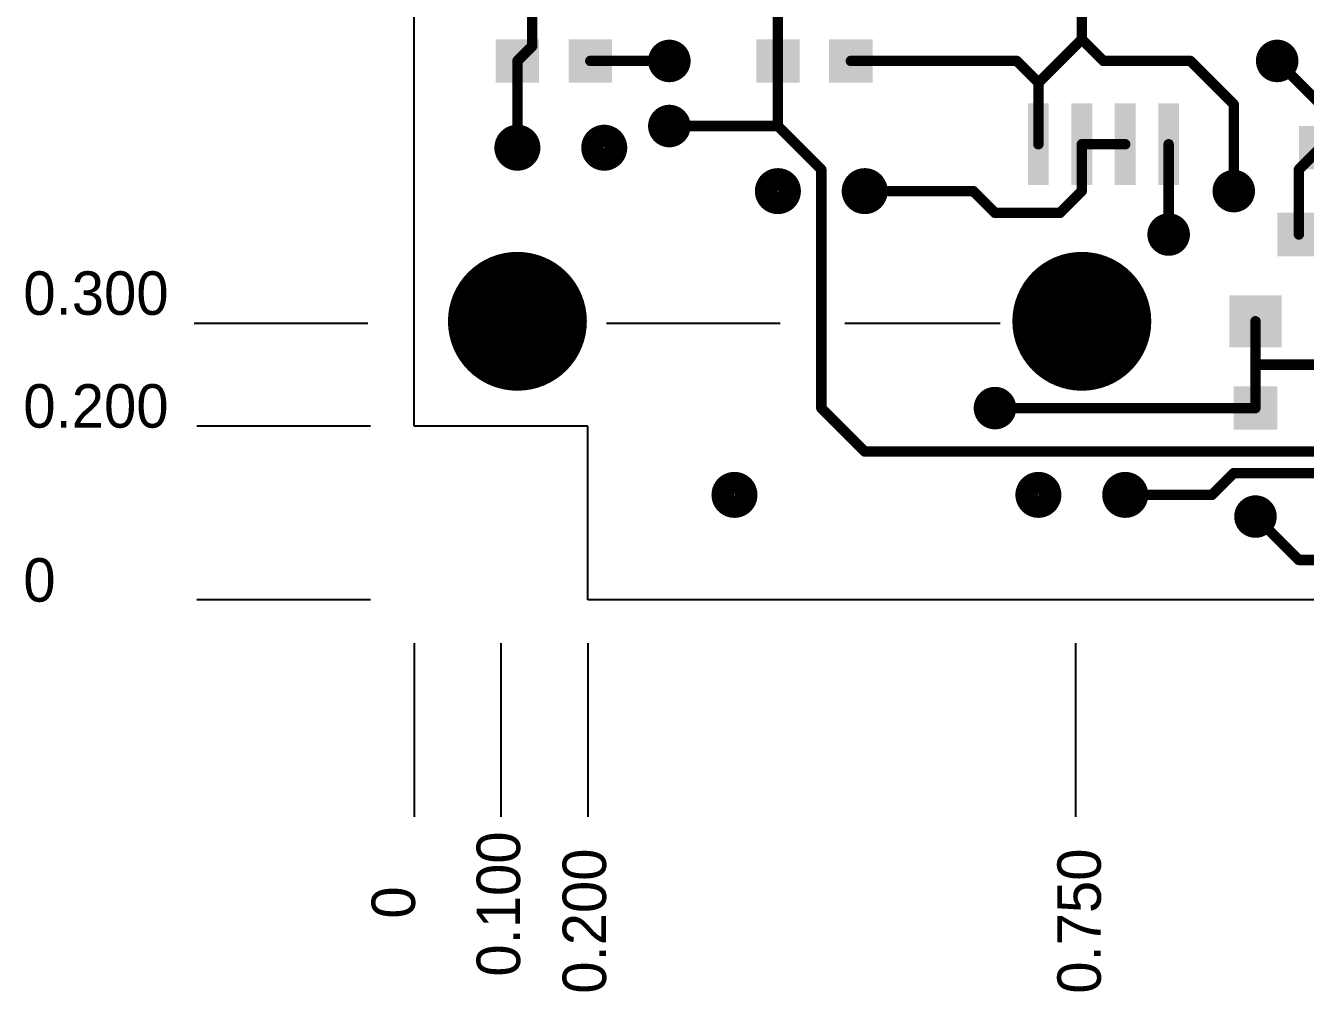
# Model space of a CAD drawing. Extents: x -0.35 to 2.85, y -0.25 to 2.55.
# Drawn here: x -0.347 to 1.127, y -0.251 to 0.862 of the extents above; entities that cross this region are included whole.
import ezdxf

# ---------------------------------------------------------------- set-up
doc = ezdxf.new("R2010")
doc.units = 0
doc.header["$MEASUREMENT"] = 0
doc.layers.get('0').update_dxf_attribs({"linetype": 'CONTINUOUS'})
doc.layers.add('TOP', color=7, linetype='CONTINUOUS')

msp = doc.modelspace()

# ---------------------------------------------------------------- linework, layer by layer
at = {"linetype": 'CONTINUOUS'}
for p, q in [((0.1, 0.4), (0.1, 2.5)), ((0.0468, 0.5183), (-0.1532, 0.5183)), ((0.5216, 0.5183), (0.3216, 0.5183)), ((0.7748, 0.5183), (0.5961, 0.5183)), ((0.05, 0.4), (-0.15, 0.4)), ((0.3, 0.4), (0.1, 0.4)), ((0.3, 0.2), (0.3, 0.4)), ((0.05, 0.2), (-0.15, 0.2)), ((2.4, 0.2), (0.3, 0.2)), ((0.1, 0.15), (0.1, -0.05)), ((0.2, 0.15), (0.2, -0.05)), ((0.3, 0.15), (0.3, -0.05)), ((0.8619, 0.15), (0.8619, -0.05))]:
    msp.add_line(p, q, dxfattribs=at)
at = {"layer": 'TOP', "const_width": 0.012}
for points in [[(0.519, 0.821), (0.519, 1.071)], [(0.236, 0.838), (0.236, 0.971)], [(0.869, 0.921), (0.869, 0.846)], [(0.869, 0.921), (0.869, 0.846)], [(0.219, 0.821), (0.236, 0.838)], [(0.869, 0.846), (0.819, 0.796)], [(0.869, 0.846), (0.894, 0.821)], [(0.219, 0.721), (0.219, 0.821)], [(0.394, 0.821), (0.303, 0.821)], [(0.303, 0.821), (0.394, 0.821)], [(0.519, 0.746), (0.519, 0.821)], [(0.519, 0.821), (0.519, 0.746)], [(0.603, 0.821), (0.794, 0.821)], [(0.794, 0.821), (0.819, 0.796)], [(0.894, 0.821), (0.994, 0.821)], [(0.994, 0.821), (1.044, 0.771)], [(1.144, 0.771), (1.094, 0.821)], [(0.819, 0.796), (0.819, 0.725)], [(0.819, 0.796), (0.819, 0.725)], [(1.044, 0.771), (1.044, 0.671)], [(0.519, 0.746), (0.394, 0.746)], [(0.569, 0.696), (0.519, 0.746)], [(0.869, 0.725), (0.919, 0.725)], [(0.869, 0.671), (0.869, 0.725)], [(0.969, 0.725), (0.969, 0.621)], [(1.119, 0.696), (1.144, 0.721)], [(0.569, 0.421), (0.569, 0.696)], [(1.119, 0.621), (1.119, 0.696)], [(0.619, 0.671), (0.744, 0.671)], [(0.744, 0.671), (0.769, 0.646)], [(0.844, 0.646), (0.869, 0.671)], [(0.769, 0.646), (0.844, 0.646)], [(1.069, 0.421), (1.069, 0.521)], [(1.244, 0.471), (1.069, 0.471)], [(1.069, 0.471), (1.069, 0.421)], [(0.619, 0.371), (0.569, 0.421)], [(1.069, 0.421), (0.769, 0.421)], [(1.419, 0.371), (0.619, 0.371)], [(1.044, 0.346), (1.019, 0.321)], [(1.219, 0.346), (1.044, 0.346)], [(1.019, 0.321), (0.919, 0.321)], [(1.069, 0.296), (1.119, 0.246)], [(1.119, 0.246), (2.044, 0.246)]]:
    msp.add_lwpolyline(points, dxfattribs=at)
at = {"layer": 'TOP'}
for points, const_width in [([(0.233, 0.838, 1), (0.239, 0.838, 1)], 0.006), ([(0.233, 0.838, 1), (0.239, 0.838, 1)], 0.006), ([(0.382, 0.821, 1), (0.406, 0.821, 1)], 0.025), ([(0.382, 0.821, 1), (0.406, 0.821, 1)], 0.025), ([(0.866, 0.846, 1), (0.872, 0.846, 1)], 0.006), ([(0.866, 0.846, 1), (0.872, 0.846, 1)], 0.006), ([(0.866, 0.846, 1), (0.872, 0.846, 1)], 0.006), ([(0.866, 0.846, 1), (0.872, 0.846, 1)], 0.006), ([(1.082, 0.821, 1), (1.106, 0.821, 1)], 0.025), ([(0.216, 0.821, 1), (0.222, 0.821, 1)], 0.006), ([(0.216, 0.821, 1), (0.222, 0.821, 1)], 0.006), ([(0.3, 0.821, 1), (0.306, 0.821, 1)], 0.006), ([(0.3, 0.821, 1), (0.306, 0.821, 1)], 0.006), ([(0.391, 0.821, 1), (0.397, 0.821, 1)], 0.006), ([(0.391, 0.821, 1), (0.397, 0.821, 1)], 0.006), ([(0.516, 0.821, 1), (0.522, 0.821, 1)], 0.006), ([(0.516, 0.821, 1), (0.522, 0.821, 1)], 0.006), ([(0.516, 0.821, 1), (0.522, 0.821, 1)], 0.006), ([(0.6, 0.821, 1), (0.606, 0.821, 1)], 0.006), ([(0.791, 0.821, 1), (0.797, 0.821, 1)], 0.006), ([(0.791, 0.821, 1), (0.797, 0.821, 1)], 0.006), ([(0.891, 0.821, 1), (0.897, 0.821, 1)], 0.006), ([(0.891, 0.821, 1), (0.897, 0.821, 1)], 0.006), ([(0.991, 0.821, 1), (0.997, 0.821, 1)], 0.006), ([(0.991, 0.821, 1), (0.997, 0.821, 1)], 0.006), ([(1.091, 0.821, 1), (1.097, 0.821, 1)], 0.006), ([(0.816, 0.796, 1), (0.822, 0.796, 1)], 0.006), ([(0.816, 0.796, 1), (0.822, 0.796, 1)], 0.006), ([(0.816, 0.796, 1), (0.822, 0.796, 1)], 0.006), ([(0.816, 0.796, 1), (0.822, 0.796, 1)], 0.006), ([(0.382, 0.746, 1), (0.406, 0.746, 1)], 0.025), ([(1.041, 0.771, 1), (1.047, 0.771, 1)], 0.006), ([(1.041, 0.771, 1), (1.047, 0.771, 1)], 0.006), ([(0.391, 0.746, 1), (0.397, 0.746, 1)], 0.006), ([(0.516, 0.746, 1), (0.522, 0.746, 1)], 0.006), ([(0.516, 0.746, 1), (0.522, 0.746, 1)], 0.006), ([(0.516, 0.746, 1), (0.522, 0.746, 1)], 0.006), ([(0.516, 0.746, 1), (0.522, 0.746, 1)], 0.006), ([(0.206, 0.721, 1), (0.232, 0.721, 1)], 0.027), ([(0.306, 0.721, 1), (0.332, 0.721, 1)], 0.027), ([(0.216, 0.721, 1), (0.222, 0.721, 1)], 0.006), ([(0.816, 0.725, 1), (0.822, 0.725, 1)], 0.006), ([(0.816, 0.725, 1), (0.822, 0.725, 1)], 0.006), ([(0.866, 0.725, 1), (0.872, 0.725, 1)], 0.006), ([(0.866, 0.725, 1), (0.872, 0.725, 1)], 0.006), ([(0.916, 0.725, 1), (0.922, 0.725, 1)], 0.006), ([(0.966, 0.725, 1), (0.972, 0.725, 1)], 0.006), ([(0.506, 0.671, 1), (0.532, 0.671, 1)], 0.027), ([(0.566, 0.696, 1), (0.572, 0.696, 1)], 0.006), ([(0.566, 0.696, 1), (0.572, 0.696, 1)], 0.006), ([(0.606, 0.671, 1), (0.632, 0.671, 1)], 0.027), ([(1.032, 0.671, 1), (1.056, 0.671, 1)], 0.025), ([(1.116, 0.696, 1), (1.122, 0.696, 1)], 0.006), ([(1.116, 0.696, 1), (1.122, 0.696, 1)], 0.006), ([(0.616, 0.671, 1), (0.622, 0.671, 1)], 0.006), ([(0.741, 0.671, 1), (0.747, 0.671, 1)], 0.006), ([(0.741, 0.671, 1), (0.747, 0.671, 1)], 0.006), ([(0.866, 0.671, 1), (0.872, 0.671, 1)], 0.006), ([(0.866, 0.671, 1), (0.872, 0.671, 1)], 0.006), ([(1.041, 0.671, 1), (1.047, 0.671, 1)], 0.006), ([(0.766, 0.646, 1), (0.772, 0.646, 1)], 0.006), ([(0.766, 0.646, 1), (0.772, 0.646, 1)], 0.006), ([(0.841, 0.646, 1), (0.847, 0.646, 1)], 0.006), ([(0.841, 0.646, 1), (0.847, 0.646, 1)], 0.006), ([(0.957, 0.621, 1), (0.981, 0.621, 1)], 0.025), ([(0.966, 0.621, 1), (0.972, 0.621, 1)], 0.006), ([(1.116, 0.621, 1), (1.122, 0.621, 1)], 0.006), ([(0.179, 0.521, 1), (0.259, 0.521, 1)], 0.08), ([(0.829, 0.521, 1), (0.909, 0.521, 1)], 0.08), ([(1.066, 0.521, 1), (1.072, 0.521, 1)], 0.006), ([(1.066, 0.471, 1), (1.072, 0.471, 1)], 0.006), ([(1.066, 0.471, 1), (1.072, 0.471, 1)], 0.006), ([(0.757, 0.421, 1), (0.781, 0.421, 1)], 0.025), ([(0.566, 0.421, 1), (0.572, 0.421, 1)], 0.006), ([(0.566, 0.421, 1), (0.572, 0.421, 1)], 0.006), ([(0.766, 0.421, 1), (0.772, 0.421, 1)], 0.006), ([(1.066, 0.421, 1), (1.072, 0.421, 1)], 0.006), ([(1.066, 0.421, 1), (1.072, 0.421, 1)], 0.006), ([(1.066, 0.421, 1), (1.072, 0.421, 1)], 0.006), ([(0.616, 0.371, 1), (0.622, 0.371, 1)], 0.006), ([(0.616, 0.371, 1), (0.622, 0.371, 1)], 0.006), ([(0.456, 0.321, 1), (0.482, 0.321, 1)], 0.027), ([(0.806, 0.321, 1), (0.832, 0.321, 1)], 0.027), ([(0.906, 0.321, 1), (0.932, 0.321, 1)], 0.027), ([(1.041, 0.346, 1), (1.047, 0.346, 1)], 0.006), ([(1.041, 0.346, 1), (1.047, 0.346, 1)], 0.006), ([(0.916, 0.321, 1), (0.922, 0.321, 1)], 0.006), ([(1.016, 0.321, 1), (1.022, 0.321, 1)], 0.006), ([(1.016, 0.321, 1), (1.022, 0.321, 1)], 0.006), ([(1.057, 0.296, 1), (1.081, 0.296, 1)], 0.025), ([(1.066, 0.296, 1), (1.072, 0.296, 1)], 0.006), ([(1.116, 0.246, 1), (1.122, 0.246, 1)], 0.006), ([(1.116, 0.246, 1), (1.122, 0.246, 1)], 0.006)]:
    msp.add_lwpolyline(points, format="xyb", close=True, dxfattribs=dict(at, const_width=const_width))
for points in [[(0.194, 0.796), (0.244, 0.796), (0.194, 0.846), (0.244, 0.846)], [(0.278, 0.796), (0.328, 0.796), (0.278, 0.846), (0.328, 0.846)], [(0.494, 0.796), (0.544, 0.796), (0.494, 0.846), (0.544, 0.846)], [(0.578, 0.796), (0.628, 0.796), (0.578, 0.846), (0.628, 0.846)], [(0.807, 0.678), (0.831, 0.678), (0.807, 0.772), (0.831, 0.772)], [(0.857, 0.678), (0.881, 0.678), (0.857, 0.772), (0.881, 0.772)], [(0.907, 0.678), (0.931, 0.678), (0.907, 0.772), (0.931, 0.772)], [(0.957, 0.678), (0.981, 0.678), (0.957, 0.772), (0.981, 0.772)], [(1.119, 0.696), (1.169, 0.696), (1.119, 0.746), (1.169, 0.746)], [(1.094, 0.596), (1.144, 0.596), (1.094, 0.646), (1.144, 0.646)], [(1.039, 0.491), (1.099, 0.491), (1.039, 0.551), (1.099, 0.551)], [(1.044, 0.396), (1.094, 0.396), (1.044, 0.446), (1.094, 0.446)]]:
    msp.add_solid(points, dxfattribs=at)

# ---------------------------------------------------------------- texts
at = {"linetype": 'CONTINUOUS'}
for s, p in [('0.300', (-0.35, 0.5285)), ('0.200', (-0.35, 0.3985)), ('0', (-0.35, 0.198))]:
    msp.add_text(s, height=0.05, dxfattribs=at).set_placement(p)
for s, p in [('0.100', (0.2221, -0.2341)), ('0.200', (0.3211, -0.2538)), ('0.750', (0.8909, -0.2538)), ('0', (0.1011, -0.1673))]:
    msp.add_text(s, height=0.05, rotation=90, dxfattribs=at).set_placement(p)

doc.saveas('drawing.dxf')
